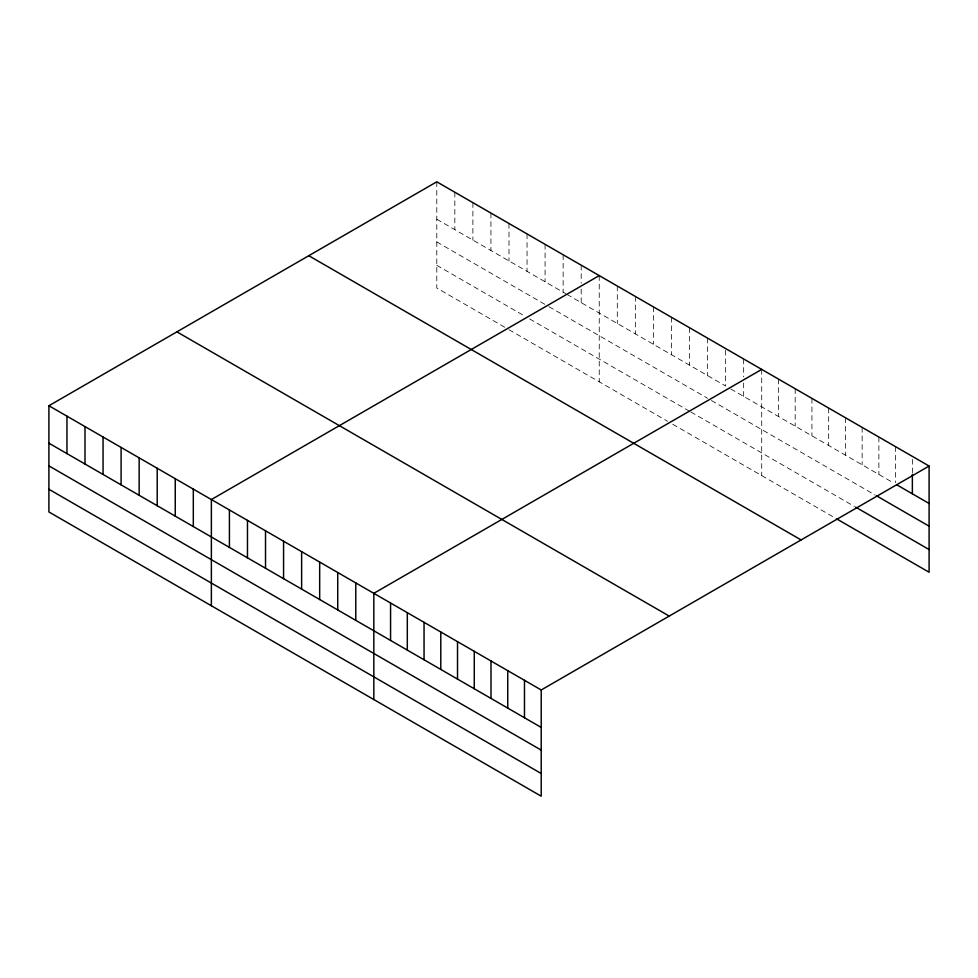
<?xml version="1.0" encoding="UTF-8"?>
<svg xmlns="http://www.w3.org/2000/svg" width="978" height="978" viewBox="0 0 978 978"><rect width="100%" height="100%" fill="white"/><g stroke="black" fill="none" stroke-linecap="round" stroke-linejoin="round"><path stroke-width="0.73" stroke-dasharray="4.89 3.67" d="M436.787 181.81L436.787 288.021L507.704 328.963M436.787 219.231L565.724 293.681M567.008 294.427L725.603 385.992L725.603 348.559M730.762 388.963L893.048 482.655M436.787 241.933L545.088 304.464M548.964 306.701L707.559 398.266M711.422 400.503L875.017 494.954M436.787 265.319L524.465 315.943M529.624 318.914L689.502 411.225M690.798 411.97L854.417 506.445M508.988 329.708L667.583 421.274M672.742 424.244L835.102 517.985M912.364 459.379L912.364 472.851M895.628 446.714L895.628 482.643M878.88 437.056L878.88 474.477M862.144 427.386L862.144 464.819M845.408 417.728L845.408 455.149M828.672 408.058L828.672 445.491M811.923 398.401L811.923 435.821M795.187 388.731L795.187 426.163M778.451 379.061L778.451 416.494M761.715 369.403L761.715 475.614M743.659 358.975L743.659 376.946M743.659 382.936L743.659 396.408M707.559 338.131L707.559 375.564M689.502 327.716L689.502 365.149M671.458 317.288L671.458 354.721M653.402 306.872L653.402 344.305M635.345 296.444L635.345 333.877M617.301 286.028L617.301 323.461M599.245 275.6L599.245 381.811M581.201 265.185L581.201 283.143M581.201 289.133L581.201 302.618M563.145 254.757L563.145 292.19M545.088 244.341L545.088 281.774M527.044 233.913L527.044 271.346M508.988 223.497L508.988 260.93M490.932 213.07L490.932 250.502M472.887 202.654L472.887 240.075M454.831 192.226L454.831 229.659"/><path stroke-width="1.47" d="M48.9 405.748L541.213 689.979L541.213 796.19L48.9 511.959L48.9 405.748L436.787 181.81L929.1 466.041L929.1 572.252L836.398 518.731M599.245 275.6L211.37 499.55L211.37 605.761M761.715 369.403L373.828 593.34L373.828 699.551M541.213 689.979L929.1 466.041M896.912 484.892L929.1 503.474M876.312 495.687L929.1 526.176M855.701 507.179L929.1 549.55M308.779 255.71L801.104 539.942M176.896 331.848L669.221 616.079M48.9 443.181L541.213 727.412M48.9 465.87L541.213 750.114M48.9 489.257L541.213 773.5M912.364 474.342L912.364 493.804M524.477 680.321L524.477 717.754M507.741 670.651L507.741 708.084M491.005 660.994L491.005 698.426M474.269 651.324L474.269 688.756M457.521 641.666L457.521 679.099M440.785 631.996L440.785 669.429M424.049 622.338L424.049 659.771M407.313 612.668L407.313 650.101M390.564 603.01L390.564 640.443M355.784 582.925L355.784 620.358M337.728 572.497L337.728 609.93M319.672 562.081L319.672 599.514M301.627 551.653L301.627 589.086M283.571 541.237L283.571 578.67M265.515 530.809L265.515 568.242M247.471 520.394L247.471 557.815M229.414 509.966L229.414 547.399M193.314 489.122L193.314 526.555M175.258 478.707L175.258 516.127M157.213 468.279L157.213 505.712M139.157 457.863L139.157 495.284M121.101 447.435L121.101 484.868M103.057 437.019L103.057 474.44M85 426.591L85 464.024M66.956 416.163L66.956 453.596"/></g></svg>
